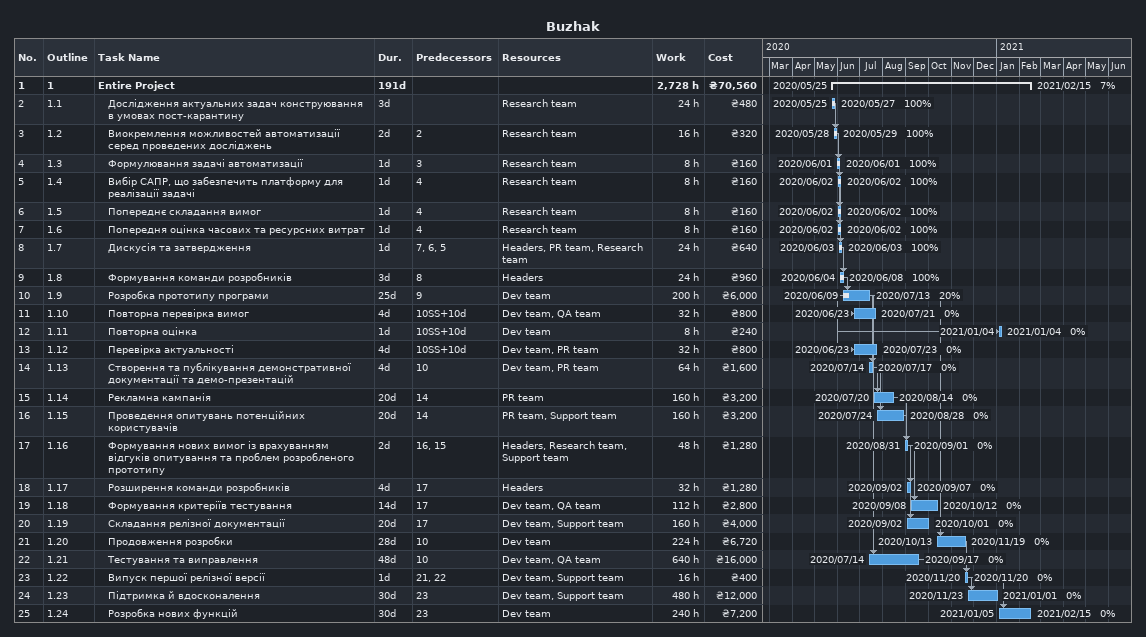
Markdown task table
Buzhak

| ID | WBS | Task | Duration | Start | Finish | Predecessors | Resources | % complete | Work (h) | Cost (₴) |
|---|---|---|---|---|---|---|---|---|---|---|
| 1 | 1 | **Entire Project** | 191d | 2020-05-25 | 2021-02-15 |  |  | 7 | 2728 | 70560 |
| 2 | 1.1 | Дослідження актуальних задач конструювання в умовах пост-карантину | 3d | 2020-05-25 | 2020-05-27 |  | Research team | 100 | 24 | 480 |
| 3 | 1.2 | Виокремлення можливостей автоматизації серед проведених досліджень | 2d | 2020-05-28 | 2020-05-29 | 2 | Research team | 100 | 16 | 320 |
| 4 | 1.3 | Формулювання задачі автоматизації | 1d | 2020-06-01 | 2020-06-01 | 3 | Research team | 100 | 8 | 160 |
| 5 | 1.4 | Вибір САПР, що забезпечить платформу для реалізації задачі | 1d | 2020-06-02 | 2020-06-02 | 4 | Research team | 100 | 8 | 160 |
| 6 | 1.5 | Попереднє складання вимог | 1d | 2020-06-02 | 2020-06-02 | 4 | Research team | 100 | 8 | 160 |
| 7 | 1.6 | Попередня оцінка часових та ресурсних витрат | 1d | 2020-06-02 | 2020-06-02 | 4 | Research team | 100 | 8 | 160 |
| 8 | 1.7 | Дискусія та затвердження | 1d | 2020-06-03 | 2020-06-03 | 7, 6, 5 | Headers, PR team, Research team | 100 | 24 | 640 |
| 9 | 1.8 | Формування команди розробників | 3d | 2020-06-04 | 2020-06-08 | 8 | Headers | 100 | 24 | 960 |
| 10 | 1.9 | Розробка прототипу програми | 25d | 2020-06-09 | 2020-07-13 | 9 | Dev team | 20 | 200 | 6000 |
| 11 | 1.10 | Повторна перевірка вимог | 4d | 2020-06-23 | 2020-07-21 | 10SS+10d | Dev team, QA team | 0 | 32 | 800 |
| 12 | 1.11 | Повторна оцінка | 1d | 2021-01-04 | 2021-01-04 | 10SS+10d | Dev team | 0 | 8 | 240 |
| 13 | 1.12 | Перевірка актуальності | 4d | 2020-06-23 | 2020-07-23 | 10SS+10d | Dev team, PR team | 0 | 32 | 800 |
| 14 | 1.13 | Створення та публікування демонстративної документації та демо-презентацій | 4d | 2020-07-14 | 2020-07-17 | 10 | Dev team, PR team | 0 | 64 | 1600 |
| 15 | 1.14 | Рекламна кампанія | 20d | 2020-07-20 | 2020-08-14 | 14 | PR team | 0 | 160 | 3200 |
| 16 | 1.15 | Проведення опитувань потенційних користувачів | 20d | 2020-07-24 | 2020-08-28 | 14 | PR team, Support team | 0 | 160 | 3200 |
| 17 | 1.16 | Формування нових вимог із врахуванням відгуків опитування та проблем розробленого прототипу | 2d | 2020-08-31 | 2020-09-01 | 16, 15 | Headers, Research team, Support team | 0 | 48 | 1280 |
| 18 | 1.17 | Розширення команди розробників | 4d | 2020-09-02 | 2020-09-07 | 17 | Headers | 0 | 32 | 1280 |
| 19 | 1.18 | Формування критеріїв тестування | 14d | 2020-09-08 | 2020-10-12 | 17 | Dev team, QA team | 0 | 112 | 2800 |
| 20 | 1.19 | Складання релізної документації | 20d | 2020-09-02 | 2020-10-01 | 17 | Dev team, Support team | 0 | 160 | 4000 |
| 21 | 1.20 | Продовження розробки | 28d | 2020-10-13 | 2020-11-19 | 10 | Dev team | 0 | 224 | 6720 |
| 22 | 1.21 | Тестування та виправлення | 48d | 2020-07-14 | 2020-09-17 | 10 | Dev team, QA team | 0 | 640 | 16000 |
| 23 | 1.22 | Випуск першої релізної версії | 1d | 2020-11-20 | 2020-11-20 | 21, 22 | Dev team, Support team | 0 | 16 | 400 |
| 24 | 1.23 | Підтримка й вдосконалення | 30d | 2020-11-23 | 2021-01-01 | 23 | Dev team, Support team | 0 | 480 | 12000 |
| 25 | 1.24 | Розробка нових функцій | 30d | 2021-01-05 | 2021-02-15 | 23 | Dev team | 0 | 240 | 7200 |
